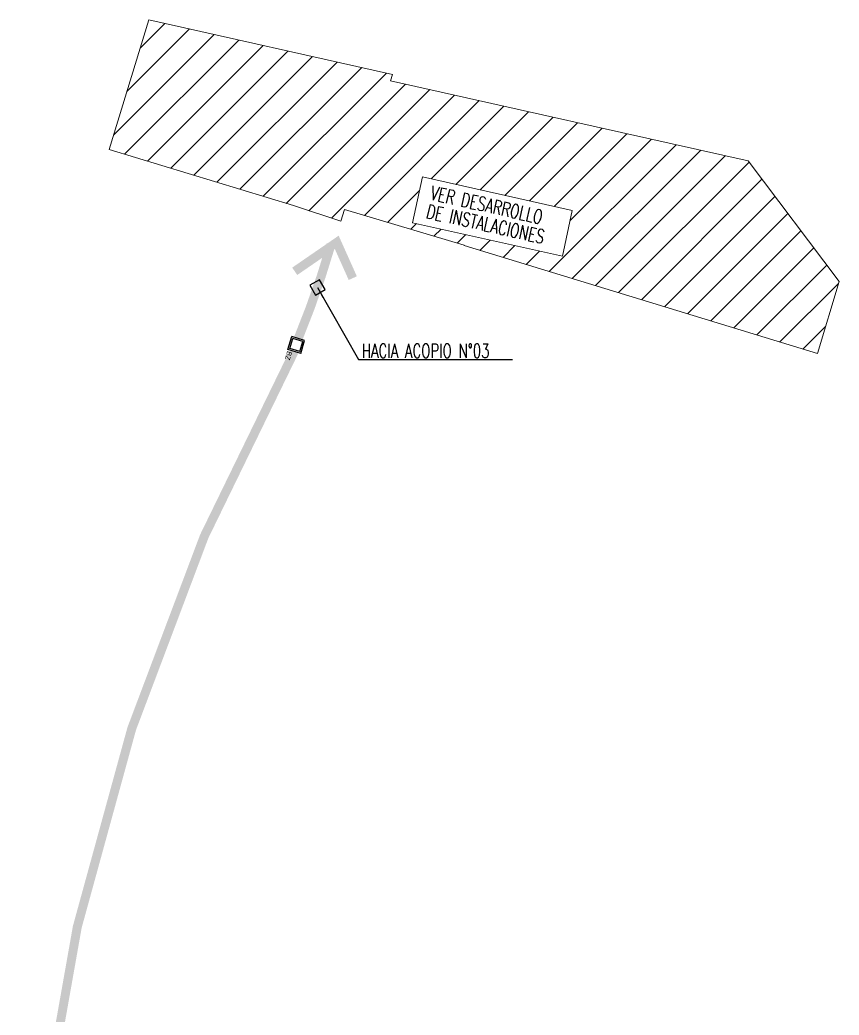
# Model space of a CAD drawing. Header units: millimetres. Extents: x 226520 to 226729, y 8188097 to 8188252.
# Drawn here: x 226566.73 to 226585.05, y 8188197.54 to 8188219.81 of the extents above; entities that cross this region are included whole.
import ezdxf
from ezdxf.enums import TextEntityAlignment as Align

# ---------------------------------------------------------------- set-up
doc = ezdxf.new("R2010")
doc.units = ezdxf.units.MM
doc.linetypes.add('TC_P10$0$HIDDEN', pattern=[0.375, 0.25, -0.125])
for name, color, linetype, lineweight in [('000 SOS 911 IE-Alarmas Contra Incendio', 100, 'CONTRA_FUEGO', 25), ('000 SOS 911 Membrete', 255, 'Continuous', 18), ('MQ.FLECHAS', 135, 'Continuous', 15), ('MQ.TEXTO GENERAL', 7, 'Continuous', 40)]:
    doc.layers.add(name, color=color, linetype=linetype, lineweight=lineweight)
doc.styles.add('MQTEXTO', font='romans.shx')
doc.styles.add('MtXpl_Arial_Narrow', font='ARIALN.TTF')
doc.styles.get("Standard").update_dxf_attribs({"font": 'arial.ttf'})
doc.linetypes.add('CONTRA_FUEGO', pattern='A,0.9,-0.15,["ACI",Standard,S=0.08,R=0,X=-0.08,Y=-0.03],-0.2', length=1.25)
doc.dimstyles.new('ISO-25', dxfattribs={"dimtxt": 2.5, "dimasz": 2.5, "dimexe": 1.25, "dimexo": 0.625, "dimtad": 1, "dimtxsty": 'Standard', "dimcen": 2.5, "dimadec": 0, "dimazin": 0, "dimtfac": 1, "dimtmove": 0, "dimatfit": 3, "dimfxl": 1, "dimarcsym": 0})

# ---------------------------------------------------------------- blocks, each defined once
blk = doc.blocks.new('01')
at = {"layer": '000 SOS 911 IE-Alarmas Contra Incendio', "color": 0, "linetype": 'Continuous'}
for p, q in [((763.415, -217.109), (762.974, -217.109)), ((762.974, -217.109), (762.974, -217.55)), ((763.365, -217.159), (763.024, -217.159)), ((763.024, -217.159), (763.024, -217.5)), ((763.365, -217.159), (763.365, -217.5)), ((763.415, -217.109), (763.415, -217.55)), ((763.415, -217.55), (762.974, -217.55)), ((763.365, -217.5), (763.024, -217.5))]:
    blk.add_line(p, q, dxfattribs=at)
at = {"layer": '000 SOS 911 IE-Alarmas Contra Incendio', "color": 0, "linetype": 'Continuous', "style": 'MtXpl_Arial_Narrow'}
blk.add_text('BZ', height=0.1634, dxfattribs=at).set_placement((763.455, -217.552))

msp = doc.modelspace()

# ---------------------------------------------------------------- hatches: boundary and pattern name
at = {"lineweight": 0}
h = msp.add_hatch(dxfattribs=at)
h.set_pattern_fill('ANSI31', color=256, scale=0.15)
h.set_pattern_definition([(45, (222753.5373, 8186262.20593), (-0.336759605, 0.336759605), [])])
h.paths.add_polyline_path([(226569.614, 8188219.809), (226568.729, 8188216.912), (226572.852, 8188215.653), (226573.907, 8188215.306), (226573.987, 8188215.568), (226576.668, 8188214.767), (226576.666, 8188214.759), (226584.565, 8188212.348), (226585.049, 8188213.959), (226583.014, 8188216.656), (226575.022, 8188218.445), (226575.066, 8188218.588)])
h.paths.add_polyline_path([(226575.733, 8188216.296), (226579.082, 8188215.546), (226578.861, 8188214.522), (226575.511, 8188215.271)], flags=16)

# ---------------------------------------------------------------- linework, layer by layer
at = {"lineweight": 0, "elevation": 0}
msp.add_lwpolyline([(226569.614, 8188219.808), (226568.729, 8188216.912), (226572.852, 8188215.653), (226573.907, 8188215.306), (226573.987, 8188215.568), (226576.668, 8188214.767), (226576.666, 8188214.759), (226584.565, 8188212.348), (226585.049, 8188213.959), (226583.014, 8188216.656), (226575.022, 8188218.445), (226575.066, 8188218.588), (226569.614, 8188219.809)], dxfattribs=at)
msp.add_lwpolyline([(226575.733, 8188216.296), (226579.082, 8188215.546), (226578.861, 8188214.522), (226575.511, 8188215.271)], close=True, dxfattribs=at)
at = {"layer": '000 SOS 911 IE-Alarmas Contra Incendio', "color": 5, "linetype": 'TC_P10$0$HIDDEN', "const_width": 0.2, "elevation": 0, "flags": 128}
msp.add_lwpolyline([(226572.877, 8188214.184), (226573.817, 8188214.831), (226574.175, 8188214.031)], dxfattribs=at)
for points in [[(226572.954, 8188212.678, 0.026782), (226573.69, 8188214.787, -1.602093)], [(226566.832, 8188190.409, -0.116146), (226572.866, 8188212.389, -1.602093)]]:
    msp.add_lwpolyline(points, format="xyb", dxfattribs=at)

# ---------------------------------------------------------------- block references
at = {"layer": '000 SOS 911 Membrete', "color": 4, "linetype": 'Continuous', "xscale": 0.6866556266033184, "yscale": 0.6866556266033184, "zscale": 0.6866556266033184, "rotation": 253.107487632609}
msp.add_blockref('01', (226867.979, 8188670.61, 0), dxfattribs=at)

# ---------------------------------------------------------------- texts
at = {"layer": 'MQ.TEXTO GENERAL', "style": 'MQTEXTO', "width": 0.7}
for s, p in [('VER DESARROLLO', (226575.891, 8188215.795, 4858.919)), ('DE INSTALACIONES', (226575.798, 8188215.383, 4858.919))]:
    msp.add_text(s, height=0.3125, rotation=347.3865, dxfattribs=at).set_placement(p)
msp.add_text('HACIA ACOPIO N°03', height=0.3125, rotation=360, dxfattribs=at).set_placement((226574.374, 8188212.408, 0), align=Align.MIDDLE_LEFT)

# ---------------------------------------------------------------- leaders
at = {"layer": 'MQ.FLECHAS'}
msp.add_leader([(226573.385, 8188213.824, 0), (226574.303, 8188212.21, 0), (226577.745, 8188212.21, 0)], dimstyle='ISO-25', override={"dimasz": 0.25, "dimldrblk": 'BoxBlank', "dimfxl": 0.15, "dimfxlon": 1, "dimtzin": 0}, dxfattribs=at)

doc.saveas('drawing.dxf')
